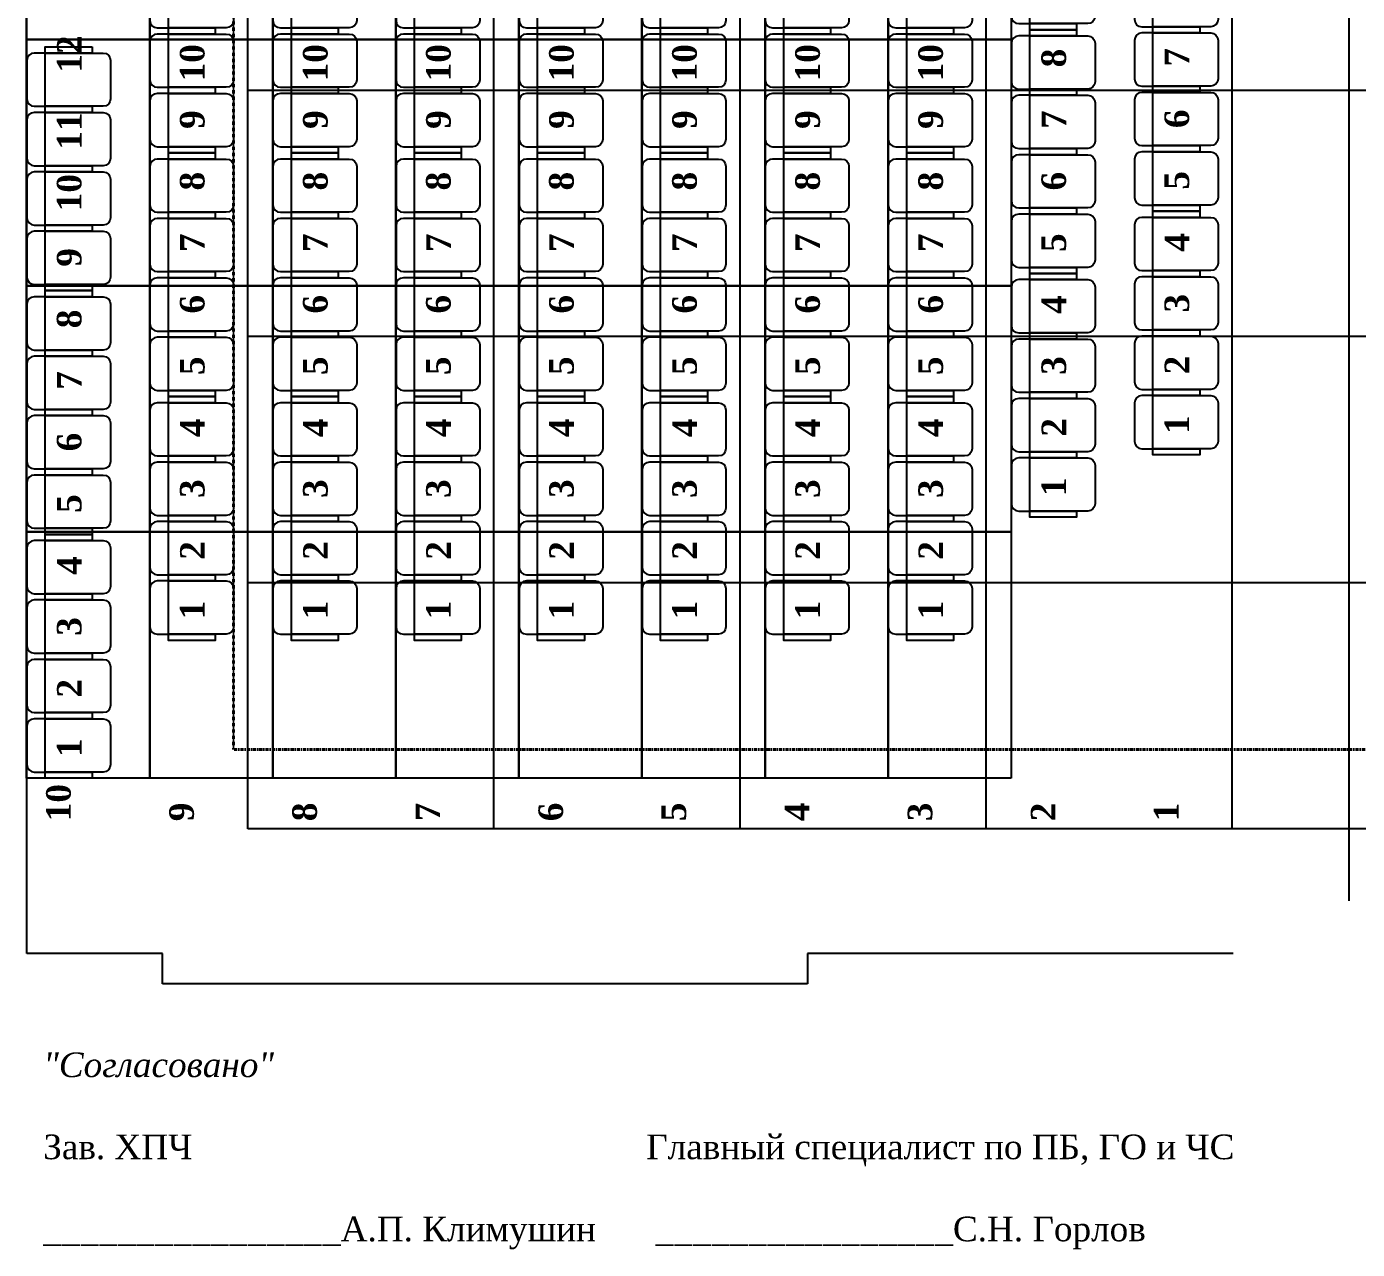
# Model space of a CAD drawing. Header units: millimetres. Extents: x -520232 to 211296, y -156633 to 78411.
# Drawn here: x -36023 to -25209, y -95666 to -85734 of the extents above; entities that cross this region are included whole.
import ezdxf

# ---------------------------------------------------------------- set-up
doc = ezdxf.new("R2010")
doc.units = ezdxf.units.MM
doc.linetypes.add('штрихпунктирнаяX2', pattern=[50.8, 25.4, -12.7, 0, -12.7])
for name, color, linetype in [('Оси', 7, 'Continuous'), ('Партер', 7, 'Continuous'), ('План галлереи', 7, 'Continuous'), ('План планшет1', 7, 'Continuous')]:
    doc.layers.add(name, color=color, linetype=linetype)
doc.layers.add('Сидения и станки', color=7, linetype='Continuous', lineweight=25)
doc.styles.get("Standard").update_dxf_attribs({"font": 'arial.ttf', "height": 300})

# ---------------------------------------------------------------- blocks, each defined once
blk = doc.blocks.new('A$C20D4365F')
at = {"layer": 'Сидения и станки'}
for points in [[(-1121.25, 530), (-808.75, 530, -0.41421356), (-748.75, 470), (-748.75, 0), (-1181.25, 0), (-1181.25, 470, -0.41421356)], [(-638.75, 530), (-326.25, 530, -0.41421356), (-266.25, 470), (-266.25, 0), (-698.75, 0), (-698.75, 470, -0.41421356)], [(-156.25, 530), (156.25, 530, -0.41421356), (216.25, 470), (216.25, 0), (-216.25, 0), (-216.25, 470, -0.41421356)], [(326.25, 530), (638.75, 530, -0.41421356), (698.75, 470), (698.75, 0), (266.25, 0), (266.25, 470, -0.41421356)], [(-748.75, 0), (-1181.25, 0), (-1181.25, -90, 0.41421356), (-1121.25, -150), (-808.75, -150, 0.41421356), (-748.75, -90)], [(-266.25, 0), (-698.75, 0), (-698.75, -90, 0.41421356), (-638.75, -150), (-326.25, -150, 0.41421356), (-266.25, -90)], [(216.25, 0), (-216.25, 0), (-216.25, -90, 0.41421356), (-156.25, -150), (156.25, -150, 0.41421356), (216.25, -90)], [(698.75, 0), (266.25, 0), (266.25, -90, 0.41421356), (326.25, -150), (638.75, -150, 0.41421356), (698.75, -90)]]:
    blk.add_lwpolyline(points, format="xyb", close=True, dxfattribs=at)
for points in [[(-1231.25, 380), (-1181.25, 380), (-1181.25, 0), (-1231.25, 0)], [(-748.75, 380), (-698.75, 380), (-698.75, 0), (-748.75, 0)], [(-266.25, 380), (-216.25, 380), (-216.25, 0), (-266.25, 0)], [(216.25, 380), (266.25, 380), (266.25, 0), (216.25, 0)], [(698.75, 380), (748.75, 380), (748.75, 0), (698.75, 0)]]:
    blk.add_lwpolyline(points, close=True, dxfattribs=at)

msp = doc.modelspace()

# ---------------------------------------------------------------- linework, layer by layer
at = {"layer": 'Оси'}
msp.add_line((-25279.215, -75037.215), (-25279.215, -92834.142), dxfattribs=at)
at = {"layer": 'Партер'}
for points in [[(-35022.689, -85838.31), (-36022.689, -85838.31), (-36022.689, -83838.31), (-35022.689, -83838.31), (-35022.689, -85838.31)], [(-34022.689, -85838.31), (-35022.689, -85838.31), (-35022.689, -83838.31), (-34022.689, -83838.31), (-34022.689, -85838.31)], [(-33022.689, -85838.31), (-34022.689, -85838.31), (-34022.689, -83838.31), (-33022.689, -83838.31), (-33022.689, -85838.31)], [(-32022.689, -85838.31), (-33022.689, -85838.31), (-33022.689, -83838.31), (-32022.689, -83838.31), (-32022.689, -85838.31)], [(-31022.689, -85838.31), (-32022.689, -85838.31), (-32022.689, -83838.31), (-31022.689, -83838.31), (-31022.689, -85838.31)], [(-30022.689, -85838.31), (-31022.689, -85838.31), (-31022.689, -83838.31), (-30022.689, -83838.31), (-30022.689, -85838.31)], [(-29022.689, -85838.31), (-30022.689, -85838.31), (-30022.689, -83838.31), (-29022.689, -83838.31), (-29022.689, -85838.31)], [(-28022.689, -85838.31), (-29022.689, -85838.31), (-29022.689, -83838.31), (-28022.689, -83838.31), (-28022.689, -85838.31)], [(-35022.689, -87838.31), (-36022.689, -87838.31), (-36022.689, -85838.31), (-35022.689, -85838.31), (-35022.689, -87838.31)], [(-34022.689, -87838.31), (-35022.689, -87838.31), (-35022.689, -85838.31), (-34022.689, -85838.31), (-34022.689, -87838.31)], [(-33022.689, -87838.31), (-34022.689, -87838.31), (-34022.689, -85838.31), (-33022.689, -85838.31), (-33022.689, -87838.31)], [(-32022.689, -87838.31), (-33022.689, -87838.31), (-33022.689, -85838.31), (-32022.689, -85838.31), (-32022.689, -87838.31)], [(-31022.689, -87838.31), (-32022.689, -87838.31), (-32022.689, -85838.31), (-31022.689, -85838.31), (-31022.689, -87838.31)], [(-30022.689, -87838.31), (-31022.689, -87838.31), (-31022.689, -85838.31), (-30022.689, -85838.31), (-30022.689, -87838.31)], [(-29022.689, -87838.31), (-30022.689, -87838.31), (-30022.689, -85838.31), (-29022.689, -85838.31), (-29022.689, -87838.31)], [(-28022.689, -87838.31), (-29022.689, -87838.31), (-29022.689, -85838.31), (-28022.689, -85838.31), (-28022.689, -87838.31)], [(-35022.689, -89838.31), (-36022.689, -89838.31), (-36022.689, -87838.31), (-35022.689, -87838.31), (-35022.689, -89838.31)], [(-34022.689, -89838.31), (-35022.689, -89838.31), (-35022.689, -87838.31), (-34022.689, -87838.31), (-34022.689, -89838.31)], [(-33022.689, -89838.31), (-34022.689, -89838.31), (-34022.689, -87838.31), (-33022.689, -87838.31), (-33022.689, -89838.31)], [(-32022.689, -89838.31), (-33022.689, -89838.31), (-33022.689, -87838.31), (-32022.689, -87838.31), (-32022.689, -89838.31)], [(-31022.689, -89838.31), (-32022.689, -89838.31), (-32022.689, -87838.31), (-31022.689, -87838.31), (-31022.689, -89838.31)], [(-30022.689, -89838.31), (-31022.689, -89838.31), (-31022.689, -87838.31), (-30022.689, -87838.31), (-30022.689, -89838.31)], [(-29022.689, -89838.31), (-30022.689, -89838.31), (-30022.689, -87838.31), (-29022.689, -87838.31), (-29022.689, -89838.31)], [(-28022.689, -89838.31), (-29022.689, -89838.31), (-29022.689, -87838.31), (-28022.689, -87838.31), (-28022.689, -89838.31)], [(-35022.689, -91838.31), (-36022.689, -91838.31), (-36022.689, -89838.31), (-35022.689, -89838.31), (-35022.689, -91838.31)], [(-34022.689, -91838.31), (-35022.689, -91838.31), (-35022.689, -89838.31), (-34022.689, -89838.31), (-34022.689, -91838.31)], [(-33022.689, -91838.31), (-34022.689, -91838.31), (-34022.689, -89838.31), (-33022.689, -89838.31), (-33022.689, -91838.31)], [(-32022.689, -91838.31), (-33022.689, -91838.31), (-33022.689, -89838.31), (-32022.689, -89838.31), (-32022.689, -91838.31)], [(-31022.689, -91838.31), (-32022.689, -91838.31), (-32022.689, -89838.31), (-31022.689, -89838.31), (-31022.689, -91838.31)], [(-30022.689, -91838.31), (-31022.689, -91838.31), (-31022.689, -89838.31), (-30022.689, -89838.31), (-30022.689, -91838.31)], [(-29022.689, -91838.31), (-30022.689, -91838.31), (-30022.689, -89838.31), (-29022.689, -89838.31), (-29022.689, -91838.31)], [(-28022.689, -91838.31), (-29022.689, -91838.31), (-29022.689, -89838.31), (-28022.689, -89838.31), (-28022.689, -91838.31)]]:
    msp.add_lwpolyline(points, dxfattribs=at)
at = {"layer": 'План галлереи', "linetype": 'штрихпунктирнаяX2', "lineweight": 40}
for p in [(-34342.715, -76070.757), (-16495.715, -91605.757)]:
    msp.add_line(p, (-34342.715, -91605.757), dxfattribs=at)
at = {"layer": 'План планшет1', "color": 254}
for p, q in [((-36020.715, -93261.757), (-36020.715, -75223.757)), ((-34225.715, -92248.757), (-34225.715, -76248.757)), ((-32225.715, -92248.757), (-32225.715, -76248.757)), ((-30225.715, -92248.757), (-30225.715, -76248.757)), ((-28225.715, -92248.757), (-28225.715, -76248.757)), ((-26225.715, -92248.757), (-26225.715, -76248.757)), ((-34225.715, -86248.757), (-16225.715, -86248.757)), ((-34225.715, -88248.757), (-16225.715, -88248.757)), ((-34225.715, -90248.757), (-16225.715, -90248.757)), ((-16225.715, -92248.757), (-34225.715, -92248.757)), ((-34919.715, -93261.757), (-36020.715, -93261.757)), ((-34919.715, -93508.757), (-34919.715, -93261.757)), ((-26218.715, -93261.757), (-29676.715, -93261.757)), ((-29676.715, -93261.757), (-29676.715, -93508.757)), ((-29676.715, -93508.757), (-34919.715, -93508.757))]:
    msp.add_line(p, q, dxfattribs=at)

# ---------------------------------------------------------------- block references
at = {"layer": 'Сидения и станки', "rotation": 270}
for p in [(-27870.715, -85010.164), (-34870.715, -86010.164), (-33870.715, -86010.164), (-32870.715, -86010.164), (-31870.715, -86010.164), (-31870.715, -86010.164), (-30870.715, -86010.164), (-29870.715, -86010.164), (-28870.715, -86010.164), (-26870.715, -86484.031), (-27870.715, -86990.164), (-35870.715, -87129.56), (-34870.715, -87990.164), (-33870.715, -87990.164), (-32870.715, -87990.164), (-31870.715, -87990.164), (-31870.715, -87990.164), (-30870.715, -87990.164), (-29870.715, -87990.164), (-28870.715, -87990.164), (-26870.715, -88464.031), (-27870.715, -88970.164), (-35870.715, -89109.56), (-34870.715, -89970.164), (-33870.715, -89970.164), (-32870.715, -89970.164), (-31870.715, -89970.164), (-31870.715, -89970.164), (-30870.715, -89970.164), (-29870.715, -89970.164), (-28870.715, -89970.164), (-35870.715, -91089.56)]:
    msp.add_blockref('A$C20D4365F', p, dxfattribs=at)

# ---------------------------------------------------------------- texts
at = {"layer": 'Партер', "color": 5, "char_height": 200, "rotation": 90}
for s, insert, width, attachment_point in [('{\\fTimes New Roman|b1|i0|c204|p18;  12}', (-35675.625, -86258.634), 500, 4), ('{\\fTimes New Roman|b1|i0|c204|p18;  10}', (-34675.625, -86329.292), 500, 4), ('{\\fTimes New Roman|b1|i0|c204|p18;  10}', (-33675.625, -86329.292), 500, 4), ('{\\fTimes New Roman|b1|i0|c204|p18;  10}', (-32675.625, -86329.292), 500, 4), ('{\\fTimes New Roman|b1|i0|c204|p18;  10}', (-31675.625, -86329.292), 500, 4), ('{\\fTimes New Roman|b1|i0|c204|p18;  10}', (-31675.625, -86329.292), 500, 4), ('{\\fTimes New Roman|b1|i0|c204|p18;  10}', (-30675.625, -86329.292), 500, 4), ('{\\fTimes New Roman|b1|i0|c204|p18;  10}', (-29675.625, -86329.292), 500, 4), ('{\\fTimes New Roman|b1|i0|c204|p18;  10}', (-28675.625, -86329.292), 500, 4), ('{\\fTimes New Roman|b1|i0|c204|p18;  8}', (-27675.625, -86215.42), 500, 4), ('{\\fTimes New Roman|b1|i0|c204|p18;  7}', (-26675.625, -86209.287), 500, 4), ('{\\fTimes New Roman|b1|i0|c204|p18;  11}', (-35675.625, -86884.408), 500, 4), ('{\\fTimes New Roman|b1|i0|c204|p18;  9}', (-34675.625, -86715.42), 500, 4), ('{\\fTimes New Roman|b1|i0|c204|p18;  9}', (-33675.625, -86715.42), 500, 4), ('{\\fTimes New Roman|b1|i0|c204|p18;  9}', (-32675.625, -86715.42), 500, 4), ('{\\fTimes New Roman|b1|i0|c204|p18;  9}', (-31675.625, -86715.42), 500, 4), ('{\\fTimes New Roman|b1|i0|c204|p18;  9}', (-31675.625, -86715.42), 500, 4), ('{\\fTimes New Roman|b1|i0|c204|p18;  9}', (-30675.625, -86715.42), 500, 4), ('{\\fTimes New Roman|b1|i0|c204|p18;  9}', (-29675.625, -86715.42), 500, 4), ('{\\fTimes New Roman|b1|i0|c204|p18;  9}', (-28675.625, -86715.42), 500, 4), ('{\\fTimes New Roman|b1|i0|c204|p18;  7}', (-27675.625, -86715.42), 500, 4), ('{\\fTimes New Roman|b1|i0|c204|p18;  6}', (-26675.625, -86709.287), 500, 4), ('{\\fTimes New Roman|b1|i0|c204|p18;  8}', (-34675.625, -87215.42), 500, 4), ('{\\fTimes New Roman|b1|i0|c204|p18;  8}', (-33675.625, -87215.42), 500, 4), ('{\\fTimes New Roman|b1|i0|c204|p18;  8}', (-32675.625, -87215.42), 500, 4), ('{\\fTimes New Roman|b1|i0|c204|p18;  8}', (-31675.625, -87215.42), 500, 4), ('{\\fTimes New Roman|b1|i0|c204|p18;  8}', (-31675.625, -87215.42), 500, 4), ('{\\fTimes New Roman|b1|i0|c204|p18;  8}', (-30675.625, -87215.42), 500, 4), ('{\\fTimes New Roman|b1|i0|c204|p18;  8}', (-29675.625, -87215.42), 500, 4), ('{\\fTimes New Roman|b1|i0|c204|p18;  8}', (-28675.625, -87215.42), 500, 4), ('{\\fTimes New Roman|b1|i0|c204|p18;  6}', (-27675.625, -87215.42), 500, 4), ('{\\fTimes New Roman|b1|i0|c204|p18;  5}', (-26675.625, -87209.287), 500, 4), ('{\\fTimes New Roman|b1|i0|c204|p18;  10}', (-35675.625, -87384.408), 500, 4), ('{\\fTimes New Roman|b1|i0|c204|p18;  7}', (-34675.625, -87715.42), 500, 4), ('{\\fTimes New Roman|b1|i0|c204|p18;  7}', (-33675.625, -87715.42), 500, 4), ('{\\fTimes New Roman|b1|i0|c204|p18;  7}', (-32675.625, -87715.42), 500, 4), ('{\\fTimes New Roman|b1|i0|c204|p18;  7}', (-31675.625, -87715.42), 500, 4), ('{\\fTimes New Roman|b1|i0|c204|p18;  7}', (-31675.625, -87715.42), 500, 4), ('{\\fTimes New Roman|b1|i0|c204|p18;  7}', (-30675.625, -87715.42), 500, 4), ('{\\fTimes New Roman|b1|i0|c204|p18;  7}', (-29675.625, -87715.42), 500, 4), ('{\\fTimes New Roman|b1|i0|c204|p18;  7}', (-28675.625, -87715.42), 500, 4), ('{\\fTimes New Roman|b1|i0|c204|p18;  5}', (-27675.625, -87715.42), 500, 4), ('{\\fTimes New Roman|b1|i0|c204|p18;  4}', (-26675.625, -87712.827), 503.53919, 4), ('{\\fTimes New Roman|b1|i0|c204|p18;  9}', (-35675.625, -87834.816), 500, 4), ('{\\fTimes New Roman|b1|i0|c204|p18;  6}', (-34675.625, -88215.42), 500, 4), ('{\\fTimes New Roman|b1|i0|c204|p18;  6}', (-33675.625, -88215.42), 500, 4), ('{\\fTimes New Roman|b1|i0|c204|p18;  6}', (-32675.625, -88215.42), 500, 4), ('{\\fTimes New Roman|b1|i0|c204|p18;  6}', (-31675.625, -88215.42), 500, 4), ('{\\fTimes New Roman|b1|i0|c204|p18;  6}', (-31675.625, -88215.42), 500, 4), ('{\\fTimes New Roman|b1|i0|c204|p18;  6}', (-30675.625, -88215.42), 500, 4), ('{\\fTimes New Roman|b1|i0|c204|p18;  6}', (-29675.625, -88215.42), 500, 4), ('{\\fTimes New Roman|b1|i0|c204|p18;  6}', (-28675.625, -88215.42), 500, 4), ('{\\fTimes New Roman|b1|i0|c204|p18;  4}', (-27675.625, -88218.959), 503.53919, 4), ('{\\fTimes New Roman|b1|i0|c204|p18;  3}', (-26675.625, -88207.284), 497.99717, 4), ('{\\fTimes New Roman|b1|i0|c204|p18;  8}', (-35675.625, -88334.816), 500, 4), ('{\\fTimes New Roman|b1|i0|c204|p18;  5}', (-34675.625, -88715.42), 500, 4), ('{\\fTimes New Roman|b1|i0|c204|p18;  5}', (-33675.625, -88715.42), 500, 4), ('{\\fTimes New Roman|b1|i0|c204|p18;  5}', (-32675.625, -88715.42), 500, 4), ('{\\fTimes New Roman|b1|i0|c204|p18;  5}', (-31675.625, -88715.42), 500, 4), ('{\\fTimes New Roman|b1|i0|c204|p18;  5}', (-31675.625, -88715.42), 500, 4), ('{\\fTimes New Roman|b1|i0|c204|p18;  5}', (-30675.625, -88715.42), 500, 4), ('{\\fTimes New Roman|b1|i0|c204|p18;  5}', (-29675.625, -88715.42), 500, 4), ('{\\fTimes New Roman|b1|i0|c204|p18;  5}', (-28675.625, -88715.42), 500, 4), ('{\\fTimes New Roman|b1|i0|c204|p18;  3}', (-27675.625, -88713.417), 497.99717, 4), ('{\\fTimes New Roman|b1|i0|c204|p18;  2 }', (-26675.625, -88709.287), 500, 4), ('{\\fTimes New Roman|b1|i0|c204|p18;  7}', (-35675.625, -88834.816), 500, 4), ('{\\fTimes New Roman|b1|i0|c204|p18;  4}', (-34675.625, -89218.959), 503.53919, 4), ('{\\fTimes New Roman|b1|i0|c204|p18;  4}', (-33675.625, -89218.959), 503.53919, 4), ('{\\fTimes New Roman|b1|i0|c204|p18;  4}', (-32675.625, -89218.959), 503.53919, 4), ('{\\fTimes New Roman|b1|i0|c204|p18;  4}', (-31675.625, -89218.959), 503.53919, 4), ('{\\fTimes New Roman|b1|i0|c204|p18;  4}', (-31675.625, -89218.959), 503.53919, 4), ('{\\fTimes New Roman|b1|i0|c204|p18;  4}', (-30675.625, -89218.959), 503.53919, 4), ('{\\fTimes New Roman|b1|i0|c204|p18;  4}', (-29675.625, -89218.959), 503.53919, 4), ('{\\fTimes New Roman|b1|i0|c204|p18;  4}', (-28675.625, -89218.959), 503.53919, 4), ('{\\fTimes New Roman|b1|i0|c204|p18;  2 }', (-27675.625, -89215.42), 500, 4), ('{\\fTimes New Roman|b1|i0|c204|p18;1}', (-26676.365, -88965.919), 500, 5), ('{\\fTimes New Roman|b1|i0|c204|p18;  6}', (-35675.625, -89334.816), 500, 4), ('{\\fTimes New Roman|b1|i0|c204|p18;  3}', (-34675.625, -89713.417), 497.99717, 4), ('{\\fTimes New Roman|b1|i0|c204|p18;  3}', (-33675.625, -89713.417), 497.99717, 4), ('{\\fTimes New Roman|b1|i0|c204|p18;  3}', (-32675.625, -89713.417), 497.99717, 4), ('{\\fTimes New Roman|b1|i0|c204|p18;  3}', (-31675.625, -89713.417), 497.99717, 4), ('{\\fTimes New Roman|b1|i0|c204|p18;  3}', (-31675.625, -89713.417), 497.99717, 4), ('{\\fTimes New Roman|b1|i0|c204|p18;  3}', (-30675.625, -89713.417), 497.99717, 4), ('{\\fTimes New Roman|b1|i0|c204|p18;  3}', (-29675.625, -89713.417), 497.99717, 4), ('{\\fTimes New Roman|b1|i0|c204|p18;  3}', (-28675.625, -89713.417), 497.99717, 4), ('{\\fTimes New Roman|b1|i0|c204|p18;1}', (-27676.365, -89472.052), 500, 5), ('{\\fTimes New Roman|b1|i0|c204|p18;  5}', (-35675.625, -89834.816), 500, 4), ('{\\fTimes New Roman|b1|i0|c204|p18;  2 }', (-34675.625, -90215.42), 500, 4), ('{\\fTimes New Roman|b1|i0|c204|p18;  2 }', (-33675.625, -90215.42), 500, 4), ('{\\fTimes New Roman|b1|i0|c204|p18;  2 }', (-32675.625, -90215.42), 500, 4), ('{\\fTimes New Roman|b1|i0|c204|p18;  2 }', (-31675.625, -90215.42), 500, 4), ('{\\fTimes New Roman|b1|i0|c204|p18;  2 }', (-31675.625, -90215.42), 500, 4), ('{\\fTimes New Roman|b1|i0|c204|p18;  2 }', (-30675.625, -90215.42), 500, 4), ('{\\fTimes New Roman|b1|i0|c204|p18;  2 }', (-29675.625, -90215.42), 500, 4), ('{\\fTimes New Roman|b1|i0|c204|p18;  2 }', (-28675.625, -90215.42), 500, 4), ('{\\fTimes New Roman|b1|i0|c204|p18;  4}', (-35675.625, -90338.355), 503.53919, 4), ('{\\fTimes New Roman|b1|i0|c204|p18;1}', (-34676.365, -90472.052), 500, 5), ('{\\fTimes New Roman|b1|i0|c204|p18;1}', (-33676.365, -90472.052), 500, 5), ('{\\fTimes New Roman|b1|i0|c204|p18;1}', (-32676.365, -90472.052), 500, 5), ('{\\fTimes New Roman|b1|i0|c204|p18;1}', (-31676.365, -90472.052), 500, 5), ('{\\fTimes New Roman|b1|i0|c204|p18;1}', (-31676.365, -90472.052), 500, 5), ('{\\fTimes New Roman|b1|i0|c204|p18;1}', (-30676.365, -90472.052), 500, 5), ('{\\fTimes New Roman|b1|i0|c204|p18;1}', (-29676.365, -90472.052), 500, 5), ('{\\fTimes New Roman|b1|i0|c204|p18;1}', (-28676.365, -90472.052), 500, 5), ('{\\fTimes New Roman|b1|i0|c204|p18;  3}', (-35675.625, -90832.813), 497.99717, 4), ('{\\fTimes New Roman|b1|i0|c204|p18;  2 }', (-35675.625, -91334.816), 500, 4), ('{\\fTimes New Roman|b1|i0|c204|p18;1}', (-35676.365, -91591.448), 500, 5), ('{\\fTimes New Roman|b1|i0|c204|p18;  10}', (-35762.492, -92339.281), 500.97157, 4), ('{\\fTimes New Roman|b1|i0|c204|p18;  9}', (-34762.492, -92339.281), 500.97157, 4), ('{\\fTimes New Roman|b1|i0|c204|p18;  8}', (-33762.492, -92339.281), 500.97157, 4), ('{\\fTimes New Roman|b1|i0|c204|p18;  7}', (-32762.492, -92339.281), 500.97157, 4), ('{\\fTimes New Roman|b1|i0|c204|p18;  6}', (-31762.492, -92339.281), 500.97157, 4), ('{\\fTimes New Roman|b1|i0|c204|p18;  5}', (-30762.492, -92339.281), 500.97157, 4), ('{\\fTimes New Roman|b1|i0|c204|p18;  4}', (-29762.492, -92339.281), 500.97157, 4), ('{\\fTimes New Roman|b1|i0|c204|p18;  3}', (-28762.492, -92339.281), 500.97157, 4), ('{\\fTimes New Roman|b1|i0|c204|p18;  2}', (-27762.492, -92339.281), 500.97157, 4), ('{\\fTimes New Roman|b1|i0|c204|p18;  1}', (-26762.492, -92339.281), 500.97157, 4)]:
    msp.add_mtext(s, dxfattribs=dict(at, insert=insert, width=width, attachment_point=attachment_point))
at = {"layer": 'Партер', "char_height": 200, "width": 7761.45421, "attachment_point": 1}
for s, insert in [('{\\fTimes New Roman|b0|i1|c204|p18;"Согласовано"\\P\\fTimes New Roman|b0|i0|c204|p18;\\PЗав. ХПЧ \\P\\P________________А.П. Климушин}', (-35887.664, -94066.51)), ('{\\fTimes New Roman|b0|i1|c204|p18;\\P\\fTimes New Roman|b0|i0|c204|p18;\\PГлавный специалист по ПБ, ГО и ЧС\\P\\P ________________С.Н. Горлов}', (-30988.234, -94066.51))]:
    msp.add_mtext(s, dxfattribs=dict(at, insert=insert))

doc.saveas('drawing.dxf')
